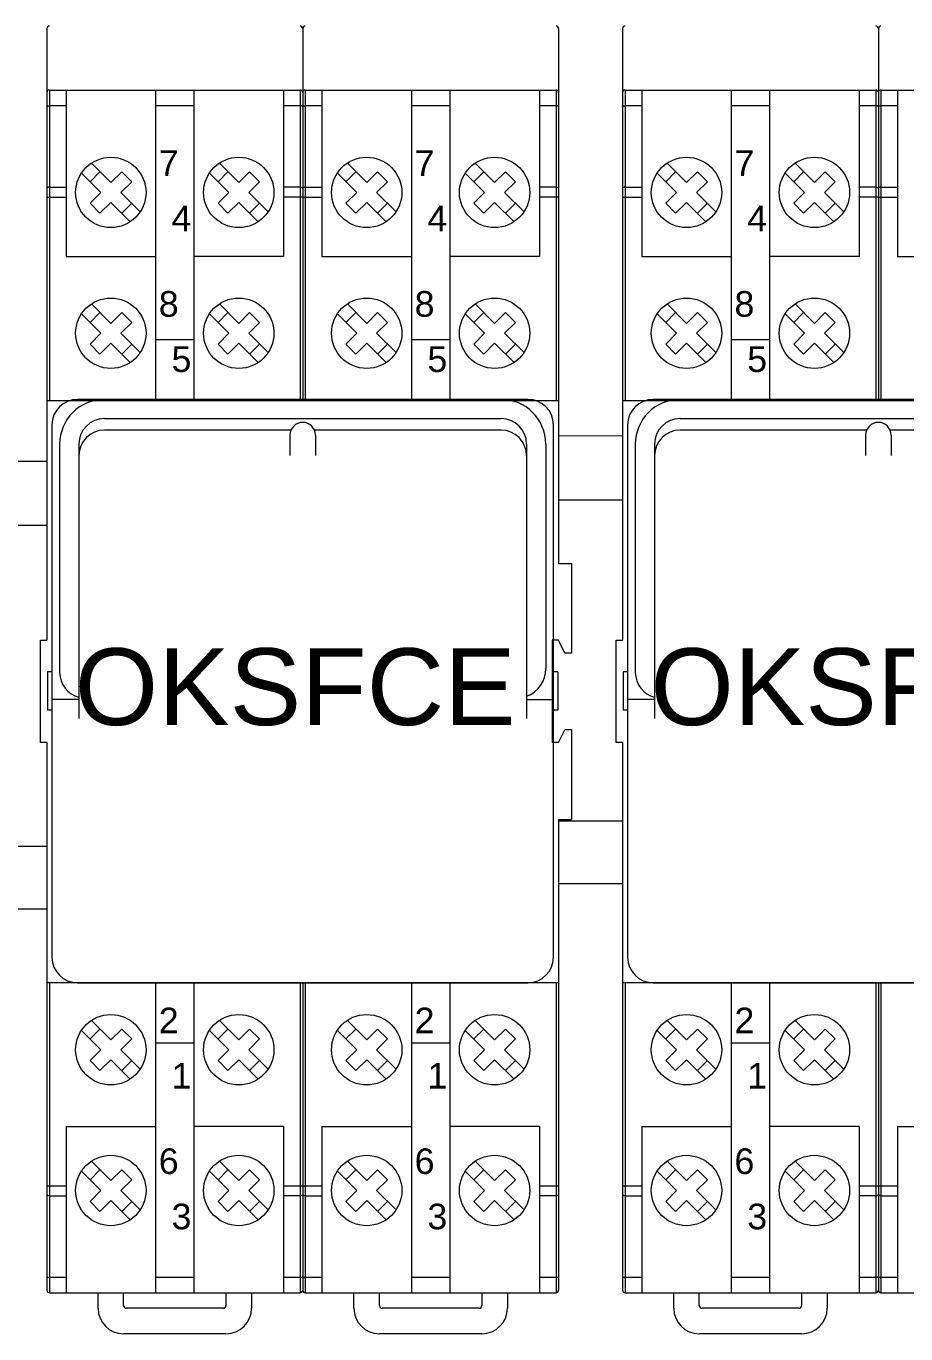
# Model space of a CAD drawing. Header units: millimetres. Extents: x 1359 to 3577, y 1336 to 3557.
# Drawn here: x 2140.7 to 2209.5, y 2063.9 to 2166.1 of the extents above; entities that cross this region are included whole.
import ezdxf

# ---------------------------------------------------------------- set-up
doc = ezdxf.new("R2010")
doc.units = ezdxf.units.MM
doc.set_wipeout_variables(frame=1)
doc.layers.add('000-PI-Oprema', color=30, linetype='Continuous', lineweight=5)
doc.layers.add('002-PI-Kabelska kanalica', color=150, linetype='Continuous')
doc.styles.get("Standard").update_dxf_attribs({"font": 'arial.ttf'})

msp = doc.modelspace()

# ---------------------------------------------------------------- linework, layer by layer
at = {"layer": '000-PI-Oprema', "color": 0, "linetype": 'ByBlock', "lineweight": 0}
for p, q in [((2142.53, 2161.06), (2162.13, 2161.06)), ((2143.83, 2161.06), (2143.83, 2148.06)), ((2160.83, 2161.06), (2160.83, 2148.06)), ((2162.53, 2161.06), (2182.13, 2161.06)), ((2163.83, 2161.06), (2163.83, 2148.06)), ((2180.83, 2161.06), (2180.83, 2148.06)), ((2187.53, 2161.06), (2207.13, 2161.06)), ((2188.83, 2161.06), (2188.83, 2148.06)), ((2205.83, 2161.06), (2205.83, 2148.06)), ((2207.53, 2161.06), (2227.13, 2161.06)), ((2208.83, 2161.06), (2208.83, 2148.06)), ((2143.83, 2159.84), (2142.53, 2159.84)), ((2153.83, 2159.84), (2150.83, 2159.84)), ((2162.13, 2159.84), (2160.83, 2159.84)), ((2163.83, 2159.84), (2162.53, 2159.84)), ((2173.83, 2159.84), (2170.83, 2159.84)), ((2182.13, 2159.84), (2180.83, 2159.84)), ((2188.83, 2159.84), (2187.53, 2159.84)), ((2198.83, 2159.84), (2195.83, 2159.84)), ((2207.13, 2159.84), (2205.83, 2159.84)), ((2208.83, 2159.84), (2207.53, 2159.84)), ((2145.04, 2154.57), (2146.55, 2153.06)), ((2145.71, 2153.9), (2146.48, 2154.68)), ((2145.82, 2155.35), (2147.33, 2153.83)), ((2147.33, 2153.83), (2148.18, 2154.68)), ((2148.18, 2154.68), (2148.96, 2153.9)), ((2155.04, 2154.57), (2156.55, 2153.06)), ((2155.71, 2153.9), (2156.48, 2154.68)), ((2155.82, 2155.35), (2157.33, 2153.83)), ((2157.33, 2153.83), (2158.18, 2154.68)), ((2158.18, 2154.68), (2158.96, 2153.9)), ((2165.04, 2154.57), (2166.55, 2153.06)), ((2165.71, 2153.9), (2166.48, 2154.68)), ((2165.82, 2155.35), (2167.33, 2153.83)), ((2167.33, 2153.83), (2168.18, 2154.68)), ((2168.18, 2154.68), (2168.96, 2153.9)), ((2175.04, 2154.57), (2176.55, 2153.06)), ((2175.71, 2153.9), (2176.48, 2154.68)), ((2175.82, 2155.35), (2177.33, 2153.83)), ((2177.33, 2153.83), (2178.18, 2154.68)), ((2178.18, 2154.68), (2178.96, 2153.9)), ((2190.04, 2154.57), (2191.55, 2153.06)), ((2190.71, 2153.9), (2191.48, 2154.68)), ((2190.82, 2155.35), (2192.33, 2153.83)), ((2192.33, 2153.83), (2193.18, 2154.68)), ((2193.18, 2154.68), (2193.96, 2153.9)), ((2200.04, 2154.57), (2201.55, 2153.06)), ((2200.71, 2153.9), (2201.48, 2154.68)), ((2200.82, 2155.35), (2202.33, 2153.83)), ((2202.33, 2153.83), (2203.18, 2154.68)), ((2203.18, 2154.68), (2203.96, 2153.9)), ((2142.53, 2153.46), (2143.83, 2153.46)), ((2148.11, 2153.06), (2148.96, 2153.9)), ((2158.11, 2153.06), (2158.96, 2153.9)), ((2162.13, 2153.46), (2160.83, 2153.46)), ((2162.53, 2153.46), (2163.83, 2153.46)), ((2168.11, 2153.06), (2168.96, 2153.9)), ((2178.11, 2153.06), (2178.96, 2153.9)), ((2182.13, 2153.46), (2180.83, 2153.46)), ((2187.53, 2153.46), (2188.83, 2153.46)), ((2193.11, 2153.06), (2193.96, 2153.9)), ((2203.11, 2153.06), (2203.96, 2153.9)), ((2207.13, 2153.46), (2205.83, 2153.46)), ((2207.53, 2153.46), (2208.83, 2153.46)), ((2142.33, 2152.68), (2143.83, 2152.68)), ((2145.71, 2152.21), (2146.55, 2153.06)), ((2148.11, 2153.06), (2149.63, 2151.54)), ((2155.71, 2152.21), (2156.55, 2153.06)), ((2158.11, 2153.06), (2159.63, 2151.54)), ((2162.33, 2152.68), (2160.83, 2152.68)), ((2162.33, 2152.68), (2163.83, 2152.68)), ((2165.71, 2152.21), (2166.55, 2153.06)), ((2168.11, 2153.06), (2169.63, 2151.54)), ((2175.71, 2152.21), (2176.55, 2153.06)), ((2178.11, 2153.06), (2179.63, 2151.54)), ((2182.33, 2152.68), (2180.83, 2152.68)), ((2187.33, 2152.68), (2188.83, 2152.68)), ((2190.71, 2152.21), (2191.55, 2153.06)), ((2193.11, 2153.06), (2194.63, 2151.54)), ((2200.71, 2152.21), (2201.55, 2153.06)), ((2203.11, 2153.06), (2204.63, 2151.54)), ((2207.33, 2152.68), (2205.83, 2152.68)), ((2207.33, 2152.68), (2208.83, 2152.68)), ((2145.71, 2152.21), (2146.48, 2151.43)), ((2146.48, 2151.43), (2147.33, 2152.28)), ((2147.33, 2152.28), (2148.85, 2150.76)), ((2148.18, 2151.43), (2148.96, 2152.21)), ((2155.71, 2152.21), (2156.48, 2151.43)), ((2156.48, 2151.43), (2157.33, 2152.28)), ((2157.33, 2152.28), (2158.85, 2150.76)), ((2158.18, 2151.43), (2158.96, 2152.21)), ((2165.71, 2152.21), (2166.48, 2151.43)), ((2166.48, 2151.43), (2167.33, 2152.28)), ((2167.33, 2152.28), (2168.85, 2150.76)), ((2168.18, 2151.43), (2168.96, 2152.21)), ((2175.71, 2152.21), (2176.48, 2151.43)), ((2176.48, 2151.43), (2177.33, 2152.28)), ((2177.33, 2152.28), (2178.85, 2150.76)), ((2178.18, 2151.43), (2178.96, 2152.21)), ((2190.71, 2152.21), (2191.48, 2151.43)), ((2191.48, 2151.43), (2192.33, 2152.28)), ((2192.33, 2152.28), (2193.85, 2150.76)), ((2193.18, 2151.43), (2193.96, 2152.21)), ((2200.71, 2152.21), (2201.48, 2151.43)), ((2201.48, 2151.43), (2202.33, 2152.28)), ((2202.33, 2152.28), (2203.85, 2150.76)), ((2203.18, 2151.43), (2203.96, 2152.21)), ((2143.83, 2148.06), (2150.83, 2148.06)), ((2160.83, 2148.06), (2153.83, 2148.06)), ((2163.83, 2148.06), (2170.83, 2148.06)), ((2180.83, 2148.06), (2173.83, 2148.06)), ((2188.83, 2148.06), (2195.83, 2148.06)), ((2205.83, 2148.06), (2198.83, 2148.06)), ((2208.83, 2148.06), (2215.83, 2148.06)), ((2145.82, 2144.35), (2147.33, 2142.83)), ((2155.82, 2144.35), (2157.33, 2142.83)), ((2165.82, 2144.35), (2167.33, 2142.83)), ((2175.82, 2144.35), (2177.33, 2142.83)), ((2190.82, 2144.35), (2192.33, 2142.83)), ((2200.82, 2144.35), (2202.33, 2142.83)), ((2145.04, 2143.57), (2146.55, 2142.06)), ((2145.71, 2142.9), (2146.48, 2143.68)), ((2147.33, 2142.83), (2148.18, 2143.68)), ((2148.18, 2143.68), (2148.96, 2142.9)), ((2155.04, 2143.57), (2156.55, 2142.06)), ((2155.71, 2142.9), (2156.48, 2143.68)), ((2157.33, 2142.83), (2158.18, 2143.68)), ((2158.18, 2143.68), (2158.96, 2142.9)), ((2165.04, 2143.57), (2166.55, 2142.06)), ((2165.71, 2142.9), (2166.48, 2143.68)), ((2167.33, 2142.83), (2168.18, 2143.68)), ((2168.18, 2143.68), (2168.96, 2142.9)), ((2175.04, 2143.57), (2176.55, 2142.06)), ((2175.71, 2142.9), (2176.48, 2143.68)), ((2177.33, 2142.83), (2178.18, 2143.68)), ((2178.18, 2143.68), (2178.96, 2142.9)), ((2190.04, 2143.57), (2191.55, 2142.06)), ((2190.71, 2142.9), (2191.48, 2143.68)), ((2192.33, 2142.83), (2193.18, 2143.68)), ((2193.18, 2143.68), (2193.96, 2142.9)), ((2200.04, 2143.57), (2201.55, 2142.06)), ((2200.71, 2142.9), (2201.48, 2143.68)), ((2202.33, 2142.83), (2203.18, 2143.68)), ((2203.18, 2143.68), (2203.96, 2142.9)), ((2148.11, 2142.06), (2148.96, 2142.9)), ((2158.11, 2142.06), (2158.96, 2142.9)), ((2168.11, 2142.06), (2168.96, 2142.9)), ((2178.11, 2142.06), (2178.96, 2142.9)), ((2193.11, 2142.06), (2193.96, 2142.9)), ((2203.11, 2142.06), (2203.96, 2142.9)), ((2145.71, 2141.21), (2146.55, 2142.06)), ((2145.71, 2141.21), (2146.48, 2140.43)), ((2146.48, 2140.43), (2147.33, 2141.28)), ((2147.33, 2141.28), (2148.85, 2139.76)), ((2148.11, 2142.06), (2149.63, 2140.54)), ((2148.18, 2140.43), (2148.96, 2141.21)), ((2153.83, 2141.54), (2150.83, 2141.54)), ((2155.71, 2141.21), (2156.55, 2142.06)), ((2155.71, 2141.21), (2156.48, 2140.43)), ((2156.48, 2140.43), (2157.33, 2141.28)), ((2157.33, 2141.28), (2158.85, 2139.76)), ((2158.11, 2142.06), (2159.63, 2140.54)), ((2158.18, 2140.43), (2158.96, 2141.21)), ((2165.71, 2141.21), (2166.55, 2142.06)), ((2165.71, 2141.21), (2166.48, 2140.43)), ((2166.48, 2140.43), (2167.33, 2141.28)), ((2167.33, 2141.28), (2168.85, 2139.76)), ((2168.11, 2142.06), (2169.63, 2140.54)), ((2168.18, 2140.43), (2168.96, 2141.21)), ((2173.83, 2141.54), (2170.83, 2141.54)), ((2175.71, 2141.21), (2176.55, 2142.06)), ((2175.71, 2141.21), (2176.48, 2140.43)), ((2176.48, 2140.43), (2177.33, 2141.28)), ((2177.33, 2141.28), (2178.85, 2139.76)), ((2178.11, 2142.06), (2179.63, 2140.54)), ((2178.18, 2140.43), (2178.96, 2141.21)), ((2190.71, 2141.21), (2191.55, 2142.06)), ((2190.71, 2141.21), (2191.48, 2140.43)), ((2191.48, 2140.43), (2192.33, 2141.28)), ((2192.33, 2141.28), (2193.85, 2139.76)), ((2193.11, 2142.06), (2194.63, 2140.54)), ((2193.18, 2140.43), (2193.96, 2141.21)), ((2198.83, 2141.54), (2195.83, 2141.54)), ((2200.71, 2141.21), (2201.55, 2142.06)), ((2200.71, 2141.21), (2201.48, 2140.43)), ((2201.48, 2140.43), (2202.33, 2141.28)), ((2202.33, 2141.28), (2203.85, 2139.76)), ((2203.11, 2142.06), (2204.63, 2140.54)), ((2203.18, 2140.43), (2203.96, 2141.21)), ((2183.33, 2124.06), (2183.33, 2117.06)), ((2183.33, 2111.06), (2183.33, 2104.06)), ((2145.82, 2088.35), (2147.33, 2086.83)), ((2155.82, 2088.35), (2157.33, 2086.83)), ((2165.82, 2088.35), (2167.33, 2086.83)), ((2175.82, 2088.35), (2177.33, 2086.83)), ((2190.82, 2088.35), (2192.33, 2086.83)), ((2200.82, 2088.35), (2202.33, 2086.83)), ((2145.04, 2087.57), (2146.55, 2086.06)), ((2145.71, 2086.9), (2146.48, 2087.68)), ((2147.33, 2086.83), (2148.18, 2087.68)), ((2148.18, 2087.68), (2148.96, 2086.9)), ((2155.04, 2087.57), (2156.55, 2086.06)), ((2155.71, 2086.9), (2156.48, 2087.68)), ((2157.33, 2086.83), (2158.18, 2087.68)), ((2158.18, 2087.68), (2158.96, 2086.9)), ((2165.04, 2087.57), (2166.55, 2086.06)), ((2165.71, 2086.9), (2166.48, 2087.68)), ((2167.33, 2086.83), (2168.18, 2087.68)), ((2168.18, 2087.68), (2168.96, 2086.9)), ((2175.04, 2087.57), (2176.55, 2086.06)), ((2175.71, 2086.9), (2176.48, 2087.68)), ((2177.33, 2086.83), (2178.18, 2087.68)), ((2178.18, 2087.68), (2178.96, 2086.9)), ((2190.04, 2087.57), (2191.55, 2086.06)), ((2190.71, 2086.9), (2191.48, 2087.68)), ((2192.33, 2086.83), (2193.18, 2087.68)), ((2193.18, 2087.68), (2193.96, 2086.9)), ((2200.04, 2087.57), (2201.55, 2086.06)), ((2200.71, 2086.9), (2201.48, 2087.68)), ((2202.33, 2086.83), (2203.18, 2087.68)), ((2203.18, 2087.68), (2203.96, 2086.9)), ((2145.71, 2085.21), (2146.55, 2086.06)), ((2148.11, 2086.06), (2148.96, 2086.9)), ((2148.11, 2086.06), (2149.63, 2084.54)), ((2153.83, 2086.57), (2150.83, 2086.57)), ((2155.71, 2085.21), (2156.55, 2086.06)), ((2158.11, 2086.06), (2158.96, 2086.9)), ((2158.11, 2086.06), (2159.63, 2084.54)), ((2165.71, 2085.21), (2166.55, 2086.06)), ((2168.11, 2086.06), (2168.96, 2086.9)), ((2168.11, 2086.06), (2169.63, 2084.54)), ((2173.83, 2086.57), (2170.83, 2086.57)), ((2175.71, 2085.21), (2176.55, 2086.06)), ((2178.11, 2086.06), (2178.96, 2086.9)), ((2178.11, 2086.06), (2179.63, 2084.54)), ((2190.71, 2085.21), (2191.55, 2086.06)), ((2193.11, 2086.06), (2193.96, 2086.9)), ((2193.11, 2086.06), (2194.63, 2084.54)), ((2198.83, 2086.57), (2195.83, 2086.57)), ((2200.71, 2085.21), (2201.55, 2086.06)), ((2203.11, 2086.06), (2203.96, 2086.9)), ((2203.11, 2086.06), (2204.63, 2084.54)), ((2145.71, 2085.21), (2146.48, 2084.43)), ((2146.48, 2084.43), (2147.33, 2085.28)), ((2147.33, 2085.28), (2148.85, 2083.76)), ((2148.18, 2084.43), (2148.96, 2085.21)), ((2155.71, 2085.21), (2156.48, 2084.43)), ((2156.48, 2084.43), (2157.33, 2085.28)), ((2157.33, 2085.28), (2158.85, 2083.76)), ((2158.18, 2084.43), (2158.96, 2085.21)), ((2165.71, 2085.21), (2166.48, 2084.43)), ((2166.48, 2084.43), (2167.33, 2085.28)), ((2167.33, 2085.28), (2168.85, 2083.76)), ((2168.18, 2084.43), (2168.96, 2085.21)), ((2175.71, 2085.21), (2176.48, 2084.43)), ((2176.48, 2084.43), (2177.33, 2085.28)), ((2177.33, 2085.28), (2178.85, 2083.76)), ((2178.18, 2084.43), (2178.96, 2085.21)), ((2190.71, 2085.21), (2191.48, 2084.43)), ((2191.48, 2084.43), (2192.33, 2085.28)), ((2192.33, 2085.28), (2193.85, 2083.76)), ((2193.18, 2084.43), (2193.96, 2085.21)), ((2200.71, 2085.21), (2201.48, 2084.43)), ((2201.48, 2084.43), (2202.33, 2085.28)), ((2202.33, 2085.28), (2203.85, 2083.76)), ((2203.18, 2084.43), (2203.96, 2085.21)), ((2143.83, 2080.06), (2143.83, 2067.06)), ((2143.83, 2080.06), (2150.83, 2080.06)), ((2160.83, 2080.06), (2153.83, 2080.06)), ((2160.83, 2080.06), (2160.83, 2067.06)), ((2163.83, 2080.06), (2163.83, 2067.06)), ((2163.83, 2080.06), (2170.83, 2080.06)), ((2180.83, 2080.06), (2173.83, 2080.06)), ((2180.83, 2080.06), (2180.83, 2067.06)), ((2188.83, 2080.06), (2188.83, 2067.06)), ((2188.83, 2080.06), (2195.83, 2080.06)), ((2205.83, 2080.06), (2198.83, 2080.06)), ((2205.83, 2080.06), (2205.83, 2067.06)), ((2208.83, 2080.06), (2208.83, 2067.06)), ((2208.83, 2080.06), (2215.83, 2080.06)), ((2145.82, 2077.35), (2147.33, 2075.83)), ((2155.82, 2077.35), (2157.33, 2075.83)), ((2165.82, 2077.35), (2167.33, 2075.83)), ((2175.82, 2077.35), (2177.33, 2075.83)), ((2190.82, 2077.35), (2192.33, 2075.83)), ((2200.82, 2077.35), (2202.33, 2075.83)), ((2145.04, 2076.57), (2146.55, 2075.06)), ((2145.71, 2075.9), (2146.48, 2076.68)), ((2147.33, 2075.83), (2148.18, 2076.68)), ((2148.11, 2075.06), (2148.96, 2075.9)), ((2148.18, 2076.68), (2148.96, 2075.9)), ((2155.04, 2076.57), (2156.55, 2075.06)), ((2155.71, 2075.9), (2156.48, 2076.68)), ((2157.33, 2075.83), (2158.18, 2076.68)), ((2158.11, 2075.06), (2158.96, 2075.9)), ((2158.18, 2076.68), (2158.96, 2075.9)), ((2165.04, 2076.57), (2166.55, 2075.06)), ((2165.71, 2075.9), (2166.48, 2076.68)), ((2167.33, 2075.83), (2168.18, 2076.68)), ((2168.11, 2075.06), (2168.96, 2075.9)), ((2168.18, 2076.68), (2168.96, 2075.9)), ((2175.04, 2076.57), (2176.55, 2075.06)), ((2175.71, 2075.9), (2176.48, 2076.68)), ((2177.33, 2075.83), (2178.18, 2076.68)), ((2178.11, 2075.06), (2178.96, 2075.9)), ((2178.18, 2076.68), (2178.96, 2075.9)), ((2190.04, 2076.57), (2191.55, 2075.06)), ((2190.71, 2075.9), (2191.48, 2076.68)), ((2192.33, 2075.83), (2193.18, 2076.68)), ((2193.11, 2075.06), (2193.96, 2075.9)), ((2193.18, 2076.68), (2193.96, 2075.9)), ((2200.04, 2076.57), (2201.55, 2075.06)), ((2200.71, 2075.9), (2201.48, 2076.68)), ((2202.33, 2075.83), (2203.18, 2076.68)), ((2203.11, 2075.06), (2203.96, 2075.9)), ((2203.18, 2076.68), (2203.96, 2075.9)), ((2142.33, 2075.43), (2143.83, 2075.43)), ((2145.71, 2074.21), (2146.55, 2075.06)), ((2148.11, 2075.06), (2149.63, 2073.54)), ((2155.71, 2074.21), (2156.55, 2075.06)), ((2158.11, 2075.06), (2159.63, 2073.54)), ((2160.83, 2075.43), (2162.33, 2075.43)), ((2162.33, 2075.43), (2163.83, 2075.43)), ((2165.71, 2074.21), (2166.55, 2075.06)), ((2168.11, 2075.06), (2169.63, 2073.54)), ((2175.71, 2074.21), (2176.55, 2075.06)), ((2178.11, 2075.06), (2179.63, 2073.54)), ((2180.83, 2075.43), (2182.33, 2075.43)), ((2187.33, 2075.43), (2188.83, 2075.43)), ((2190.71, 2074.21), (2191.55, 2075.06)), ((2193.11, 2075.06), (2194.63, 2073.54)), ((2200.71, 2074.21), (2201.55, 2075.06)), ((2203.11, 2075.06), (2204.63, 2073.54)), ((2205.83, 2075.43), (2207.33, 2075.43)), ((2207.33, 2075.43), (2208.83, 2075.43)), ((2142.53, 2074.65), (2143.83, 2074.65)), ((2145.71, 2074.21), (2146.48, 2073.43)), ((2146.48, 2073.43), (2147.33, 2074.28)), ((2147.33, 2074.28), (2148.85, 2072.76)), ((2148.18, 2073.43), (2148.96, 2074.21)), ((2155.71, 2074.21), (2156.48, 2073.43)), ((2156.48, 2073.43), (2157.33, 2074.28)), ((2157.33, 2074.28), (2158.85, 2072.76)), ((2158.18, 2073.43), (2158.96, 2074.21)), ((2162.13, 2074.65), (2160.83, 2074.65)), ((2162.53, 2074.65), (2163.83, 2074.65)), ((2165.71, 2074.21), (2166.48, 2073.43)), ((2166.48, 2073.43), (2167.33, 2074.28)), ((2167.33, 2074.28), (2168.85, 2072.76)), ((2168.18, 2073.43), (2168.96, 2074.21)), ((2175.71, 2074.21), (2176.48, 2073.43)), ((2176.48, 2073.43), (2177.33, 2074.28)), ((2177.33, 2074.28), (2178.85, 2072.76)), ((2178.18, 2073.43), (2178.96, 2074.21)), ((2182.13, 2074.65), (2180.83, 2074.65)), ((2187.53, 2074.65), (2188.83, 2074.65)), ((2190.71, 2074.21), (2191.48, 2073.43)), ((2191.48, 2073.43), (2192.33, 2074.28)), ((2192.33, 2074.28), (2193.85, 2072.76)), ((2193.18, 2073.43), (2193.96, 2074.21)), ((2200.71, 2074.21), (2201.48, 2073.43)), ((2201.48, 2073.43), (2202.33, 2074.28)), ((2202.33, 2074.28), (2203.85, 2072.76)), ((2203.18, 2073.43), (2203.96, 2074.21)), ((2207.13, 2074.65), (2205.83, 2074.65)), ((2207.53, 2074.65), (2208.83, 2074.65)), ((2143.83, 2068.27), (2142.53, 2068.27)), ((2153.83, 2068.27), (2150.83, 2068.27)), ((2162.13, 2068.27), (2160.83, 2068.27)), ((2163.83, 2068.27), (2162.53, 2068.27)), ((2173.83, 2068.27), (2170.83, 2068.27)), ((2182.13, 2068.27), (2180.83, 2068.27)), ((2188.83, 2068.27), (2187.53, 2068.27)), ((2198.83, 2068.27), (2195.83, 2068.27)), ((2207.13, 2068.27), (2205.83, 2068.27)), ((2208.83, 2068.27), (2207.53, 2068.27)), ((2142.53, 2067.06), (2162.13, 2067.06)), ((2146.33, 2065.86), (2146.33, 2067.06)), ((2148.33, 2066.06), (2148.33, 2067.06)), ((2148.33, 2066.06), (2148.33, 2067.06)), ((2156.33, 2067.06), (2156.33, 2066.06)), ((2156.33, 2067.06), (2156.33, 2066.06)), ((2158.33, 2067.06), (2158.33, 2065.86)), ((2162.53, 2067.06), (2182.13, 2067.06)), ((2166.33, 2065.86), (2166.33, 2067.06)), ((2168.33, 2066.06), (2168.33, 2067.06)), ((2176.33, 2067.06), (2176.33, 2066.06)), ((2178.33, 2067.06), (2178.33, 2065.86)), ((2187.53, 2067.06), (2207.13, 2067.06)), ((2191.33, 2065.86), (2191.33, 2067.06)), ((2193.33, 2066.06), (2193.33, 2067.06)), ((2193.33, 2066.06), (2193.33, 2067.06)), ((2201.33, 2067.06), (2201.33, 2066.06)), ((2201.33, 2067.06), (2201.33, 2066.06)), ((2203.33, 2067.06), (2203.33, 2065.86)), ((2207.53, 2067.06), (2227.13, 2067.06)), ((2156.13, 2065.86), (2148.53, 2065.86)), ((2156.13, 2065.86), (2148.53, 2065.86)), ((2176.13, 2065.86), (2168.53, 2065.86)), ((2201.13, 2065.86), (2193.53, 2065.86)), ((2201.13, 2065.86), (2193.53, 2065.86)), ((2156.33, 2063.86), (2148.33, 2063.86)), ((2176.33, 2063.86), (2168.33, 2063.86)), ((2201.33, 2063.86), (2193.33, 2063.86))]:
    msp.add_line(p, q, dxfattribs=at)
for points in [[(2142.33, 2159.76), (2142.33, 2159.77), (2142.34, 2159.78), (2142.35, 2159.79), (2142.36, 2159.8), (2142.37, 2159.81), (2142.39, 2159.82), (2142.41, 2159.82), (2142.43, 2159.83), (2142.46, 2159.84), (2142.48, 2159.84), (2142.51, 2159.84), (2142.53, 2159.84)], [(2162.33, 2159.76), (2162.33, 2159.77), (2162.33, 2159.78), (2162.32, 2159.79), (2162.31, 2159.8), (2162.29, 2159.81), (2162.27, 2159.82), (2162.25, 2159.82), (2162.23, 2159.83), (2162.21, 2159.84), (2162.18, 2159.84), (2162.16, 2159.84), (2162.13, 2159.84)], [(2162.33, 2159.76), (2162.33, 2159.77), (2162.34, 2159.78), (2162.35, 2159.79), (2162.36, 2159.8), (2162.37, 2159.81), (2162.39, 2159.82), (2162.41, 2159.82), (2162.43, 2159.83), (2162.46, 2159.84), (2162.48, 2159.84), (2162.51, 2159.84), (2162.53, 2159.84)], [(2182.33, 2159.76), (2182.33, 2159.77), (2182.33, 2159.78), (2182.32, 2159.79), (2182.31, 2159.8), (2182.29, 2159.81), (2182.27, 2159.82), (2182.25, 2159.82), (2182.23, 2159.83), (2182.21, 2159.84), (2182.18, 2159.84), (2182.16, 2159.84), (2182.13, 2159.84)], [(2187.33, 2159.76), (2187.33, 2159.77), (2187.34, 2159.78), (2187.35, 2159.79), (2187.36, 2159.8), (2187.37, 2159.81), (2187.39, 2159.82), (2187.41, 2159.82), (2187.43, 2159.83), (2187.46, 2159.84), (2187.48, 2159.84), (2187.51, 2159.84), (2187.53, 2159.84)], [(2207.33, 2159.76), (2207.33, 2159.77), (2207.33, 2159.78), (2207.32, 2159.79), (2207.31, 2159.8), (2207.29, 2159.81), (2207.27, 2159.82), (2207.25, 2159.82), (2207.23, 2159.83), (2207.21, 2159.84), (2207.18, 2159.84), (2207.16, 2159.84), (2207.13, 2159.84)], [(2207.33, 2159.76), (2207.33, 2159.77), (2207.34, 2159.78), (2207.35, 2159.79), (2207.36, 2159.8), (2207.37, 2159.81), (2207.39, 2159.82), (2207.41, 2159.82), (2207.43, 2159.83), (2207.46, 2159.84), (2207.48, 2159.84), (2207.51, 2159.84), (2207.53, 2159.84)], [(2142.53, 2153.46), (2142.51, 2153.46), (2142.48, 2153.46), (2142.46, 2153.46), (2142.43, 2153.45), (2142.41, 2153.45), (2142.39, 2153.44), (2142.37, 2153.43), (2142.36, 2153.42), (2142.35, 2153.42), (2142.34, 2153.41), (2142.33, 2153.4), (2142.33, 2153.39)], [(2162.13, 2153.46), (2162.16, 2153.46), (2162.18, 2153.46), (2162.21, 2153.46), (2162.23, 2153.45), (2162.25, 2153.45), (2162.27, 2153.44), (2162.29, 2153.43), (2162.31, 2153.42), (2162.32, 2153.42), (2162.33, 2153.41), (2162.33, 2153.4), (2162.33, 2153.39)], [(2162.53, 2153.46), (2162.51, 2153.46), (2162.48, 2153.46), (2162.46, 2153.46), (2162.43, 2153.45), (2162.41, 2153.45), (2162.39, 2153.44), (2162.37, 2153.43), (2162.36, 2153.42), (2162.35, 2153.42), (2162.34, 2153.41), (2162.33, 2153.4), (2162.33, 2153.39)], [(2182.13, 2153.46), (2182.16, 2153.46), (2182.18, 2153.46), (2182.21, 2153.46), (2182.23, 2153.45), (2182.25, 2153.45), (2182.27, 2153.44), (2182.29, 2153.43), (2182.31, 2153.42), (2182.32, 2153.42), (2182.33, 2153.41), (2182.33, 2153.4), (2182.33, 2153.39)], [(2187.53, 2153.46), (2187.51, 2153.46), (2187.48, 2153.46), (2187.46, 2153.46), (2187.43, 2153.45), (2187.41, 2153.45), (2187.39, 2153.44), (2187.37, 2153.43), (2187.36, 2153.42), (2187.35, 2153.42), (2187.34, 2153.41), (2187.33, 2153.4), (2187.33, 2153.39)], [(2207.13, 2153.46), (2207.16, 2153.46), (2207.18, 2153.46), (2207.21, 2153.46), (2207.23, 2153.45), (2207.25, 2153.45), (2207.27, 2153.44), (2207.29, 2153.43), (2207.31, 2153.42), (2207.32, 2153.42), (2207.33, 2153.41), (2207.33, 2153.4), (2207.33, 2153.39)], [(2207.53, 2153.46), (2207.51, 2153.46), (2207.48, 2153.46), (2207.46, 2153.46), (2207.43, 2153.45), (2207.41, 2153.45), (2207.39, 2153.44), (2207.37, 2153.43), (2207.36, 2153.42), (2207.35, 2153.42), (2207.34, 2153.41), (2207.33, 2153.4), (2207.33, 2153.39)], [(2142.53, 2074.65), (2142.51, 2074.65), (2142.48, 2074.65), (2142.46, 2074.65), (2142.43, 2074.66), (2142.41, 2074.66), (2142.39, 2074.67), (2142.37, 2074.68), (2142.36, 2074.69), (2142.35, 2074.7), (2142.34, 2074.71), (2142.33, 2074.72), (2142.33, 2074.73)], [(2162.33, 2074.73), (2162.33, 2074.72), (2162.33, 2074.71), (2162.32, 2074.7), (2162.31, 2074.69), (2162.29, 2074.68), (2162.27, 2074.67), (2162.25, 2074.66), (2162.23, 2074.66), (2162.21, 2074.65), (2162.18, 2074.65), (2162.16, 2074.65), (2162.13, 2074.65)], [(2162.53, 2074.65), (2162.51, 2074.65), (2162.48, 2074.65), (2162.46, 2074.65), (2162.43, 2074.66), (2162.41, 2074.66), (2162.39, 2074.67), (2162.37, 2074.68), (2162.36, 2074.69), (2162.35, 2074.7), (2162.34, 2074.71), (2162.33, 2074.72), (2162.33, 2074.73)], [(2182.33, 2074.73), (2182.33, 2074.72), (2182.33, 2074.71), (2182.32, 2074.7), (2182.31, 2074.69), (2182.29, 2074.68), (2182.27, 2074.67), (2182.25, 2074.66), (2182.23, 2074.66), (2182.21, 2074.65), (2182.18, 2074.65), (2182.16, 2074.65), (2182.13, 2074.65)], [(2187.53, 2074.65), (2187.51, 2074.65), (2187.48, 2074.65), (2187.46, 2074.65), (2187.43, 2074.66), (2187.41, 2074.66), (2187.39, 2074.67), (2187.37, 2074.68), (2187.36, 2074.69), (2187.35, 2074.7), (2187.34, 2074.71), (2187.33, 2074.72), (2187.33, 2074.73)], [(2207.33, 2074.73), (2207.33, 2074.72), (2207.33, 2074.71), (2207.32, 2074.7), (2207.31, 2074.69), (2207.29, 2074.68), (2207.27, 2074.67), (2207.25, 2074.66), (2207.23, 2074.66), (2207.21, 2074.65), (2207.18, 2074.65), (2207.16, 2074.65), (2207.13, 2074.65)], [(2207.53, 2074.65), (2207.51, 2074.65), (2207.48, 2074.65), (2207.46, 2074.65), (2207.43, 2074.66), (2207.41, 2074.66), (2207.39, 2074.67), (2207.37, 2074.68), (2207.36, 2074.69), (2207.35, 2074.7), (2207.34, 2074.71), (2207.33, 2074.72), (2207.33, 2074.73)], [(2142.33, 2068.35), (2142.33, 2068.34), (2142.34, 2068.33), (2142.35, 2068.32), (2142.36, 2068.31), (2142.37, 2068.3), (2142.39, 2068.29), (2142.41, 2068.29), (2142.43, 2068.28), (2142.46, 2068.28), (2142.48, 2068.27), (2142.51, 2068.27), (2142.53, 2068.27)], [(2162.13, 2068.27), (2162.16, 2068.27), (2162.18, 2068.27), (2162.21, 2068.28), (2162.23, 2068.28), (2162.25, 2068.29), (2162.27, 2068.29), (2162.29, 2068.3), (2162.31, 2068.31), (2162.32, 2068.32), (2162.33, 2068.33), (2162.33, 2068.34), (2162.33, 2068.35)], [(2162.33, 2068.35), (2162.33, 2068.34), (2162.34, 2068.33), (2162.35, 2068.32), (2162.36, 2068.31), (2162.37, 2068.3), (2162.39, 2068.29), (2162.41, 2068.29), (2162.43, 2068.28), (2162.46, 2068.28), (2162.48, 2068.27), (2162.51, 2068.27), (2162.53, 2068.27)], [(2182.13, 2068.27), (2182.16, 2068.27), (2182.18, 2068.27), (2182.21, 2068.28), (2182.23, 2068.28), (2182.25, 2068.29), (2182.27, 2068.29), (2182.29, 2068.3), (2182.31, 2068.31), (2182.32, 2068.32), (2182.33, 2068.33), (2182.33, 2068.34), (2182.33, 2068.35)], [(2187.33, 2068.35), (2187.33, 2068.34), (2187.34, 2068.33), (2187.35, 2068.32), (2187.36, 2068.31), (2187.37, 2068.3), (2187.39, 2068.29), (2187.41, 2068.29), (2187.43, 2068.28), (2187.46, 2068.28), (2187.48, 2068.27), (2187.51, 2068.27), (2187.53, 2068.27)], [(2207.13, 2068.27), (2207.16, 2068.27), (2207.18, 2068.27), (2207.21, 2068.28), (2207.23, 2068.28), (2207.25, 2068.29), (2207.27, 2068.29), (2207.29, 2068.3), (2207.31, 2068.31), (2207.32, 2068.32), (2207.33, 2068.33), (2207.33, 2068.34), (2207.33, 2068.35)], [(2207.33, 2068.35), (2207.33, 2068.34), (2207.34, 2068.33), (2207.35, 2068.32), (2207.36, 2068.31), (2207.37, 2068.3), (2207.39, 2068.29), (2207.41, 2068.29), (2207.43, 2068.28), (2207.46, 2068.28), (2207.48, 2068.27), (2207.51, 2068.27), (2207.53, 2068.27)]]:
    msp.add_lwpolyline(points, dxfattribs=at)
for centre in [(2147.33, 2153.06), (2157.33, 2153.06), (2167.33, 2153.06), (2177.33, 2153.06), (2192.33, 2153.06), (2202.33, 2153.06), (2147.33, 2142.06), (2157.33, 2142.06), (2167.33, 2142.06), (2177.33, 2142.06), (2192.33, 2142.06), (2202.33, 2142.06), (2147.33, 2086.06), (2157.33, 2086.06), (2167.33, 2086.06), (2177.33, 2086.06), (2192.33, 2086.06), (2202.33, 2086.06), (2147.33, 2075.06), (2157.33, 2075.06), (2167.33, 2075.06), (2177.33, 2075.06), (2192.33, 2075.06), (2202.33, 2075.06)]:
    msp.add_circle(centre, 2.75, dxfattribs=at)
for centre, radius, start, end in [((2142.53, 2165.86), 0.2, 90, 180), ((2162.13, 2165.86), 0.2, 0, 90), ((2162.53, 2165.86), 0.2, 90, 180), ((2182.13, 2165.86), 0.2, 0, 90), ((2187.53, 2165.86), 0.2, 90, 180), ((2207.13, 2165.86), 0.2, 0, 90), ((2207.53, 2165.86), 0.2, 90, 180), ((2142.53, 2160.86), 0.2, 90, 180), ((2162.13, 2160.86), 0.2, 0, 90), ((2162.53, 2160.86), 0.2, 90, 180), ((2182.13, 2160.86), 0.2, 0, 90), ((2187.53, 2160.86), 0.2, 90, 180), ((2207.13, 2160.86), 0.2, 0, 90), ((2207.53, 2160.86), 0.2, 90, 180), ((2142.53, 2067.26), 0.2, 180, 270), ((2162.13, 2067.26), 0.2, 270, 0), ((2162.53, 2067.26), 0.2, 180, 270), ((2182.13, 2067.26), 0.2, 270, 0), ((2187.53, 2067.26), 0.2, 180, 270), ((2207.13, 2067.26), 0.2, 270, 0), ((2207.53, 2067.26), 0.2, 180, 270), ((2148.33, 2065.86), 2, 180, 270), ((2148.53, 2066.06), 0.2, 180, 270), ((2148.53, 2066.06), 0.2, 180, 270), ((2156.13, 2066.06), 0.2, 270, 0), ((2156.13, 2066.06), 0.2, 270, 0), ((2156.33, 2065.86), 2, 270, 0), ((2168.33, 2065.86), 2, 180, 270), ((2168.53, 2066.06), 0.2, 180, 270), ((2176.13, 2066.06), 0.2, 270, 0), ((2176.33, 2065.86), 2, 270, 0), ((2193.33, 2065.86), 2, 180, 270), ((2193.53, 2066.06), 0.2, 180, 270), ((2193.53, 2066.06), 0.2, 180, 270), ((2201.13, 2066.06), 0.2, 270, 0), ((2201.13, 2066.06), 0.2, 270, 0), ((2201.33, 2065.86), 2, 270, 0)]:
    msp.add_arc(centre, radius, start, end, dxfattribs=at)

# ---------------------------------------------------------------- texts
at = {"layer": '000-PI-Oprema', "color": 0, "linetype": 'ByBlock', "lineweight": 0, "char_height": 1.9995, "width": 2.5471}
for s, insert, attachment_point in [('{\\fArial|b0|i0|c0|p34;7}', (2151.08, 2156.35), 1), ('{\\fArial|b0|i0|c0|p34;7}', (2171.08, 2156.35), 1), ('{\\fArial|b0|i0|c0|p34;7}', (2196.08, 2156.35), 1), ('{\\fArial|b0|i0|c0|p34;4}', (2153.63, 2152.03), 3), ('{\\fArial|b0|i0|c0|p34;4}', (2173.63, 2152.03), 3), ('{\\fArial|b0|i0|c0|p34;4}', (2198.63, 2152.03), 3), ('{\\fArial|b0|i0|c0|p34;8}', (2151.08, 2145.35), 1), ('{\\fArial|b0|i0|c0|p34;8}', (2171.08, 2145.35), 1), ('{\\fArial|b0|i0|c0|p34;8}', (2196.08, 2145.35), 1), ('{\\fArial|b0|i0|c0|p34;5}', (2153.63, 2141.03), 3), ('{\\fArial|b0|i0|c0|p34;5}', (2173.63, 2141.03), 3), ('{\\fArial|b0|i0|c0|p34;5}', (2198.63, 2141.03), 3), ('{\\fArial|b0|i0|c0|p34;2}', (2151.08, 2089.35), 1), ('{\\fArial|b0|i0|c0|p34;2}', (2171.08, 2089.35), 1), ('{\\fArial|b0|i0|c0|p34;2}', (2196.08, 2089.35), 1), ('{\\fArial|b0|i0|c0|p34;1}', (2153.63, 2085.03), 3), ('{\\fArial|b0|i0|c0|p34;1}', (2173.63, 2085.03), 3), ('{\\fArial|b0|i0|c0|p34;1}', (2198.63, 2085.03), 3), ('{\\fArial|b0|i0|c0|p34;6}', (2151.08, 2078.35), 1), ('{\\fArial|b0|i0|c0|p34;6}', (2171.08, 2078.35), 1), ('{\\fArial|b0|i0|c0|p34;6}', (2196.08, 2078.35), 1), ('{\\fArial|b0|i0|c0|p34;3}', (2153.63, 2074.03), 3), ('{\\fArial|b0|i0|c0|p34;3}', (2173.63, 2074.03), 3), ('{\\fArial|b0|i0|c0|p34;3}', (2198.63, 2074.03), 3)]:
    msp.add_mtext(s, dxfattribs=dict(at, insert=insert, attachment_point=attachment_point))

# ---------------------------------------------------------------- wipeouts: each hides what was drawn before it
at = {"color": 0, "linetype": 'ByBlock', "lineweight": 0}
for points in [[(2142.33, 2136.81), (2182.33, 2136.81), (2182.33, 2091.31), (2142.33, 2091.31)], [(2187.33, 2136.81), (2227.33, 2136.81), (2227.33, 2091.31), (2187.33, 2091.31)]]:
    msp.add_wipeout(points, dxfattribs=at).dxf.layer = '000-PI-Oprema'

# ---------------------------------------------------------------- next in the draw order: linework, layer by layer
at = {"layer": '000-PI-Oprema', "color": 0, "linetype": 'ByBlock', "lineweight": 0}
for p, q in [((2142.33, 2165.86), (2142.33, 2118.06)), ((2162.33, 2165.86), (2162.33, 2136.81)), ((2182.33, 2165.86), (2182.33, 2124.06)), ((2187.33, 2165.86), (2187.33, 2118.06)), ((2207.33, 2165.86), (2207.33, 2136.81)), ((2142.53, 2161.06), (2142.53, 2136.81)), ((2150.83, 2161.06), (2150.83, 2136.81)), ((2153.83, 2161.06), (2153.83, 2136.81)), ((2162.13, 2161.06), (2162.13, 2136.81)), ((2162.53, 2161.06), (2162.53, 2136.81)), ((2170.83, 2161.06), (2170.83, 2136.81)), ((2173.83, 2161.06), (2173.83, 2136.81)), ((2182.13, 2161.06), (2182.13, 2136.81)), ((2187.53, 2161.06), (2187.53, 2136.81)), ((2195.83, 2161.06), (2195.83, 2136.81)), ((2198.83, 2161.06), (2198.83, 2136.81)), ((2207.13, 2161.06), (2207.13, 2136.81)), ((2207.53, 2161.06), (2207.53, 2136.81)), ((2142.33, 2136.81), (2162.33, 2136.81)), ((2179.93, 2136.89), (2144.73, 2136.89)), ((2146.83, 2136.89), (2177.83, 2136.89)), ((2162.33, 2136.81), (2182.33, 2136.81)), ((2187.33, 2136.81), (2207.33, 2136.81)), ((2224.93, 2136.89), (2189.73, 2136.89)), ((2191.83, 2136.89), (2222.83, 2136.89)), ((2207.33, 2136.81), (2227.33, 2136.81)), ((2146.83, 2135.39), (2177.83, 2135.39)), ((2191.83, 2135.39), (2222.83, 2135.39)), ((2142.73, 2134.89), (2142.73, 2093.29)), ((2161.42, 2134.49), (2146.83, 2134.49)), ((2161.33, 2134.09), (2161.33, 2132.49)), ((2177.83, 2134.49), (2163.25, 2134.49)), ((2163.33, 2134.09), (2163.33, 2132.49)), ((2181.93, 2093.29), (2181.93, 2134.89)), ((2187.73, 2134.89), (2187.73, 2093.29)), ((2206.42, 2134.49), (2191.83, 2134.49)), ((2206.33, 2134.09), (2206.33, 2132.49)), ((2222.83, 2134.49), (2208.25, 2134.49)), ((2208.33, 2134.09), (2208.33, 2132.49)), ((2143.33, 2133.39), (2143.33, 2115.54)), ((2144.83, 2133.39), (2144.83, 2115.54)), ((2179.83, 2133.39), (2179.83, 2115.84)), ((2181.33, 2133.39), (2181.33, 2115.84)), ((2188.33, 2133.39), (2188.33, 2115.54)), ((2189.83, 2133.39), (2189.83, 2115.54)), ((2144.83, 2132.49), (2144.83, 2111.94)), ((2179.83, 2132.49), (2179.83, 2111.94)), ((2189.83, 2132.49), (2189.83, 2111.94)), ((2182.33, 2124.06), (2183.33, 2124.06)), ((2141.83, 2110.06), (2141.83, 2118.06)), ((2141.83, 2118.06), (2142.33, 2118.06)), ((2181.83, 2118.06), (2181.83, 2110.06)), ((2182.33, 2118.06), (2181.83, 2118.06)), ((2182.83, 2117.06), (2182.33, 2118.06)), ((2186.83, 2110.06), (2186.83, 2118.06)), ((2186.83, 2118.06), (2187.33, 2118.06)), ((2183.33, 2117.06), (2182.83, 2117.06)), ((2142.38, 2115.59), (2142.38, 2112.59)), ((2142.73, 2115.59), (2142.38, 2115.59)), ((2182.28, 2115.59), (2181.93, 2115.59)), ((2182.28, 2115.59), (2182.28, 2112.59)), ((2187.38, 2115.59), (2187.38, 2112.59)), ((2187.73, 2115.59), (2187.38, 2115.59)), ((2142.73, 2112.59), (2142.38, 2112.59)), ((2144.83, 2113.44), (2142.73, 2113.44)), ((2179.83, 2113.44), (2181.93, 2113.44)), ((2182.28, 2112.59), (2181.93, 2112.59)), ((2187.73, 2112.59), (2187.38, 2112.59)), ((2189.83, 2113.44), (2187.73, 2113.44)), ((2182.33, 2110.06), (2182.83, 2111.06)), ((2183.33, 2111.06), (2182.83, 2111.06)), ((2142.33, 2110.06), (2141.83, 2110.06)), ((2142.33, 2110.06), (2142.33, 2067.26)), ((2182.33, 2110.06), (2181.83, 2110.06)), ((2187.33, 2110.06), (2186.83, 2110.06)), ((2187.33, 2110.06), (2187.33, 2067.26)), ((2182.33, 2104.06), (2182.33, 2067.26)), ((2182.33, 2104.06), (2183.33, 2104.06)), ((2142.33, 2091.31), (2162.33, 2091.31)), ((2142.53, 2091.31), (2142.53, 2067.06)), ((2144.73, 2091.29), (2179.93, 2091.29)), ((2150.83, 2091.31), (2150.83, 2067.06)), ((2153.83, 2091.31), (2153.83, 2067.06)), ((2162.13, 2091.31), (2162.13, 2067.06)), ((2162.33, 2091.31), (2182.33, 2091.31)), ((2162.33, 2091.31), (2162.33, 2067.26)), ((2162.53, 2091.31), (2162.53, 2067.06)), ((2170.83, 2091.31), (2170.83, 2067.06)), ((2173.83, 2091.31), (2173.83, 2067.06)), ((2182.13, 2091.31), (2182.13, 2067.06)), ((2187.33, 2091.31), (2207.33, 2091.31)), ((2187.53, 2091.31), (2187.53, 2067.06)), ((2189.73, 2091.29), (2224.93, 2091.29)), ((2195.83, 2091.31), (2195.83, 2067.06)), ((2198.83, 2091.31), (2198.83, 2067.06)), ((2207.13, 2091.31), (2207.13, 2067.06)), ((2207.33, 2091.31), (2227.33, 2091.31)), ((2207.33, 2091.31), (2207.33, 2067.26)), ((2207.53, 2091.31), (2207.53, 2067.06))]:
    msp.add_line(p, q, dxfattribs=at)
for centre, radius, start, end in [((2144.73, 2134.89), 2, 90, 180), ((2146.83, 2133.39), 3.5, 90, 180), ((2177.83, 2133.39), 3.5, 0, 90), ((2179.93, 2134.89), 2, 0, 90), ((2189.73, 2134.89), 2, 90, 180), ((2191.83, 2133.39), 3.5, 90, 180), ((2146.83, 2133.39), 2, 90, 180), ((2162.33, 2134.09), 1, 0, 180), ((2177.83, 2133.39), 2, 0, 90), ((2191.83, 2133.39), 2, 90, 180), ((2207.33, 2134.09), 1, 0, 180), ((2146.83, 2132.49), 2, 90, 180), ((2177.83, 2132.49), 2, 0, 90), ((2191.83, 2132.49), 2, 90, 180), ((2145.33, 2115.54), 2, 180, 255.5225), ((2179.03, 2115.84), 2.3, 290.3544, 0), ((2190.33, 2115.54), 2, 180, 255.5225), ((2144.73, 2093.29), 2, 180, 270), ((2179.93, 2093.29), 2, 270, 0), ((2189.73, 2093.29), 2, 180, 270)]:
    msp.add_arc(centre, radius, start, end, dxfattribs=at)
at = {"layer": '002-PI-Kabelska kanalica', "color": 0, "linetype": 'ByBlock', "lineweight": 0, "ltscale": 0.25}
for p, q in [((2182.33, 2134.04), (2187.33, 2134.06)), ((2137.33, 2132.06), (2142.33, 2132.07)), ((2182.33, 2129.04), (2187.33, 2129.04)), ((2137.33, 2127.06), (2142.33, 2127.06)), ((2182.33, 2103.95), (2187.33, 2103.95)), ((2137.33, 2101.97), (2142.33, 2101.97)), ((2182.33, 2099.04), (2187.33, 2099.04)), ((2137.33, 2097.06), (2142.33, 2097.06))]:
    msp.add_line(p, q, dxfattribs=at)

# ---------------------------------------------------------------- next in the draw order: texts
at = {"layer": '000-PI-Oprema', "color": 0, "linetype": 'ByBlock', "lineweight": 0, "char_height": 6, "attachment_point": 5}
for insert in [(2161.74, 2114.39), (2206.74, 2114.39)]:
    msp.add_mtext_dynamic_manual_height_columns('{\\fArial|b0|i0|c238|p34;OK}S{\\fArial|b0|i0|c238|p34;FC}E', width=44.995, gutter_width=1, heights=[10], dxfattribs=dict(at, insert=insert))

doc.saveas('drawing.dxf')
